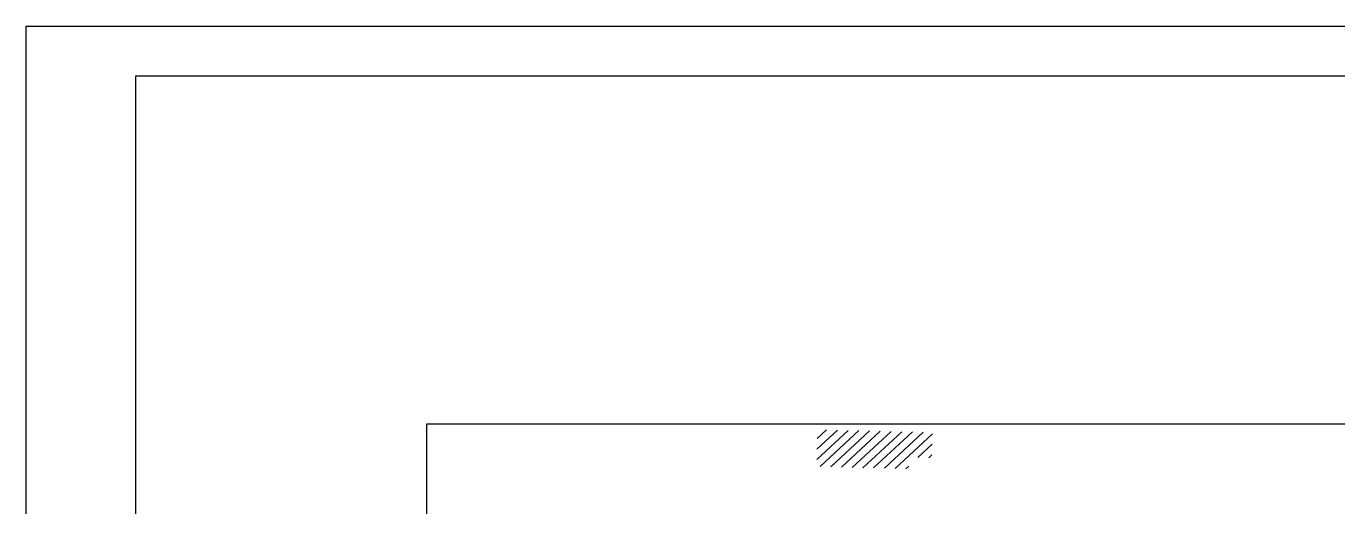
# Model space of a CAD drawing. Header units: millimetres. Extents: x 0 to 252300, y -8389 to 178200.
# Drawn here: x 0 to 166750, y 117070 to 178200 of the extents above; entities that cross this region are included whole.
import ezdxf

# ---------------------------------------------------------------- set-up
doc = ezdxf.new("R2010")
doc.units = ezdxf.units.MM
doc.header["$LTSCALE"] = 300
doc.layers.get('DEFPOINTS').update_dxf_attribs({"color": 137})
doc.layers.add('ETC-8', color=8, linetype='Continuous')

msp = doc.modelspace()

# ---------------------------------------------------------------- hatches: boundary and pattern name
at = {"layer": 'ETC-8'}
h = msp.add_hatch(dxfattribs=at)
h.set_pattern_fill('ANSI31', color=256, scale=300, angle=-2.156204616008293)
h.set_pattern_definition([(42.8437953839917, (0, 0), (-647.7018568914856, 698.3828137771729), [])])
h.paths.add_polyline_path([(100594.5659797553, 126889.0145636486), (115223.9504947725, 126521.3913986968), (115142.8729218605, 123294.9489366697), (112240.4169002536, 123367.8850241589), (112203.3991468016, 121894.7815836953), (100476.4706534508, 122189.4686612176)])

# ---------------------------------------------------------------- linework, layer by layer
at = {"layer": 'DEFPOINTS'}
for points in [[(252299.9999999999, 0), (0, 0), (0, 178200.0000001487), (252299.9999999999, 178200.0000001487)], [(13949.99999999988, 171900.0000001487), (220049.9999999999, 171900.0000001487), (220049.9999999999, 6300.00000014843), (13949.99999999988, 6300.00000014843)], [(50915.45914978412, 127639.0240407211), (188315.4591497841, 127639.0240407211), (188315.4591497841, 17239.02404072095), (50915.45914978412, 17239.02404072095)]]:
    msp.add_lwpolyline(points, close=True, dxfattribs=at)

doc.saveas('drawing.dxf')
